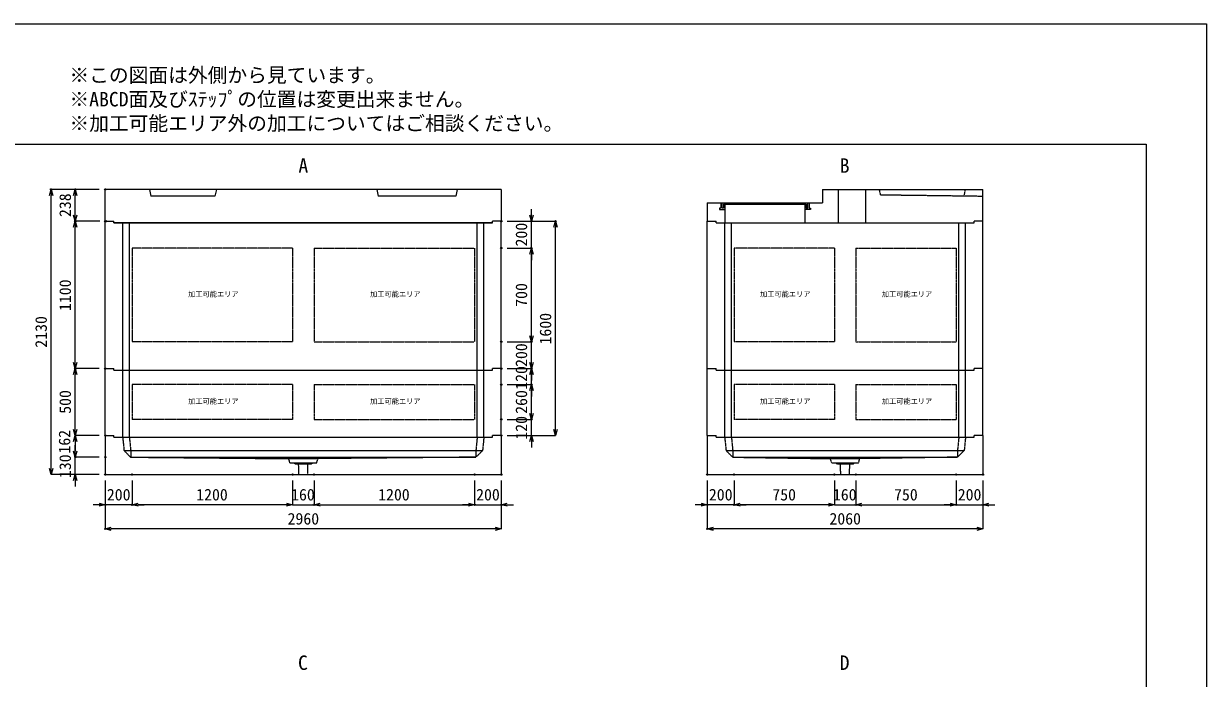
# Model space of a CAD drawing. Units: millimetres, scale not verified. Extents: x -6682 to 6682, y -4725 to 4725.
# Drawn here: x -2158 to 6682, y -164 to 4725 of the extents above; entities that cross this region are included whole.
import ezdxf
from ezdxf.enums import TextEntityAlignment as Align

# ---------------------------------------------------------------- set-up
doc = ezdxf.new("R2010")
doc.units = ezdxf.units.MM
doc.header["$LTSCALE"] = 20
doc.header["$PDMODE"] = 32
doc.header["$PDSIZE"] = 10
doc.linetypes.add('LONG_DASHED1', pattern=[7, 6, -1])
doc.linetypes.add('LONG_DOUBLE_CHAIN', pattern=[21.8, 18, -1, 0.6, -0.6, 0.6, -1])
for name, color, linetype, lineweight in [('0-0_D-TTL', 7, 'Continuous', 9), ('0-1_Defpoints', 7, 'Continuous', 9), ('0-3_D-TTL-TXT', 7, 'Continuous', 9), ('0-4_D-STR-TXT', 7, 'Continuous', 9), ('0-5_D-STR', 7, 'Continuous', 9), ('0-6_D-STR-STR5', 1, 'LONG_DOUBLE_CHAIN', 9), ('0-8_D-STR-STR4', 134, 'LONG_DASHED1', 9), ('0-9_D-STR-DIM', 3, 'Continuous', 9), ('0-A_0', 7, 'Continuous', 9)]:
    doc.layers.add(name, color=color, linetype=linetype, lineweight=lineweight)
doc.styles.add('ＭＳ ゴシック', font='')
doc.styles.get('ＭＳ ゴシック').set_extended_font_data('MS Gothic')

# ---------------------------------------------------------------- blocks, each defined once
blk = doc.blocks.new('A$C4DE05FD1')
at = {"layer": '0-0_D-TTL', "color": 134}
for p, q in [((4000, 76000), (114800, 76000)), ((114800, 76000), (114800, 4000))]:
    blk.add_line(p, q, dxfattribs=at)
at = {"layer": '0-1_Defpoints', "color": 134}
for p, q in [((0, 84000), (118800, 84000)), ((118800, 84000), (118800, 0))]:
    blk.add_line(p, q, dxfattribs=at)
at = {"layer": '0-3_D-TTL-TXT', "style": 'ＭＳ ゴシック'}
for s, p in [('※この図面は外側から見ています。', (43260.9, 79815.7)), ('※ABCD面及びｽﾃｯﾌﾟの位置は変更出来ません。', (43260.9, 78215.7)), ('※加工可能エリア外の加工についてはご相談ください。', (43260.9, 76615.7))]:
    blk.add_text(s, height=962.2, dxfattribs=at).set_placement(p, align=Align.BOTTOM_LEFT)
blk = doc.blocks.new('A$C31CA379A')
at = {"layer": '0-4_D-STR-TXT', "style": 'ＭＳ ゴシック'}
for s, p in [('A', (-325.9, -2190.5)), ('B', (35638.6, -2190.5)), ('C', (-351.4, -35190.5)), ('D', (35638.6, -35190.5))]:
    blk.add_text(s, height=962.2, dxfattribs=at).set_placement(p, align=Align.BOTTOM_LEFT)
blk = doc.blocks.new('A$C015F58B4')
at = {"layer": '0-5_D-STR'}
for p, q in [((29600, 5000), (-29600, 5000)), ((-29600, 240), (-29600, 5000)), ((-23000, 5000), (-22800, 4000)), ((-13200, 4000), (-22800, 4000)), ((-13000, 5000), (-13200, 4000)), ((11000, 5000), (11200, 4000)), ((29600, 5000), (29600, 240)), ((-29600, 240), (-28300, 240)), ((-28300, 0), (-28300, 240)), ((28300, 0), (-28300, 0)), ((29600, 240), (28300, 240)), ((28300, 0), (28300, 240))]:
    blk.add_line(p, q, dxfattribs=at)
blk.add_lwpolyline([(23000, 5000), (22800, 4000), (11200, 4000)], dxfattribs=at)
blk = doc.blocks.new('A$C4EAF5544')
at = {"layer": '0-5_D-STR'}
for p, q in [((-29600, 240), (-28300, 240)), ((-28300, 0), (-28300, 240)), ((-28300, 0), (28300, 0)), ((29600, 240), (28300, 240)), ((28300, 0), (28300, 240)), ((29600, 240), (29600, -5600))]:
    blk.add_line(p, q, dxfattribs=at)
at = {"layer": '0-5_D-STR', "linetype": 'LONG_DASHED1'}
for p, q in [((-27000, 0), (-26800, -2000)), ((27000, 0), (26800, -2000)), ((-26800, -2000), (26800, -2000)), ((-25800, -3000), (25800, -3000)), ((-2000, -3840), (-2200, -3219.5)), ((-2200, -3219.5), (2200, -3219.5)), ((25800, -3000), (2200, -3219.5)), ((26800, -2000), (25800, -3000)), ((-1199.4, -4020), (-1399.4, -3840)), ((1200.6, -4020), (-1199.4, -4020)), ((-653, -5600), (-698.5, -4020)), ((653, -5600), (698.5, -4020)), ((1200.6, -4020), (1400.6, -3840))]:
    blk.add_line(p, q, dxfattribs=at)
at = {"layer": '0-5_D-STR'}
blk.add_lwpolyline([(-29600, 240), (-29600, -5600), (29600, -5600)], dxfattribs=at)
at = {"layer": '0-5_D-STR', "linetype": 'LONG_DASHED1'}
for points in [[(-26000, 0), (-25800, -2000), (-25800, -3000)], [(26000, 0), (25800, -2000), (25800, -3000)], [(-26800, -2000), (-25800, -3000), (-2200, -3219.5)], [(-2000, -3840), (2000, -3840), (2200, -3219.5)]]:
    blk.add_lwpolyline(points, dxfattribs=at)
blk = doc.blocks.new('_Open30')
at = {"layer": '0-A_0'}
blk.add_line((0, 0), (-20, 0), dxfattribs=at)
blk.add_lwpolyline([(-20, 5.359), (0, 0), (-20, -5.359)], dxfattribs=at)
blk = doc.blocks.new('A$C01B324E4')
at = {"layer": '0-5_D-STR'}
for p, q in [((-5000, -3400), (-5000, 20600)), ((-240, 20600), (-5000, 20600)), ((-240, 20600), (-240, 19300)), ((0, 19300), (-240, 19300)), ((0, -19300), (0, 19300)), ((-5000, -3400), (-3000, -3400)), ((-3000, -20600), (-3000, -3400)), ((-240, -20600), (-240, -19300)), ((0, -19300), (-240, -19300)), ((-3000, -20600), (-240, -20600))]:
    blk.add_line(p, q, dxfattribs=at)
at = {"layer": '0-5_D-STR', "linetype": 'LONG_DASHED1'}
for p, q in [((-4200, 5300), (-4000, 20600)), ((-4036, 17800), (-5000, 18000)), ((-4200, 5300), (-5000, 5100)), ((0, 3100), (-5000, 3100)), ((0, -1000), (-5000, -1000)), ((-2800, -6000), (0, -6000)), ((-2800, -18000), (0, -18000))]:
    blk.add_line(p, q, dxfattribs=at)
at = {"layer": '0-8_D-STR-STR4'}
for points in [[(-3000, -5400), (-2200, -5400), (-2200, -5200), (-2000, -5200), (-2000, -6000)], [(-2800, -18000), (-2800, -6000), (-2800, -5800), (-2200, -5800), (-2200, -5600), (-3000, -5600)], [(-2800, -18000), (-2800, -18200), (-2200, -18200), (-2200, -18400), (-3000, -18400)], [(-3000, -18600), (-2200, -18600), (-2200, -18800), (-2000, -18800), (-2000, -18000)]]:
    blk.add_lwpolyline(points, dxfattribs=at)
blk = doc.blocks.new('A$C4B400D59')
at = {"layer": '0-5_D-STR'}
for p, q in [((-20600, 240), (-19300, 240)), ((-19300, 0), (-19300, 240)), ((-19300, 0), (19300, 0)), ((20600, 240), (19300, 240)), ((19300, 0), (19300, 240)), ((20600, 240), (20600, -5600))]:
    blk.add_line(p, q, dxfattribs=at)
at = {"layer": '0-5_D-STR', "linetype": 'LONG_DASHED1'}
for p, q in [((-18000, 0), (-17800, -2000)), ((18000, 0), (17800, -2000)), ((-17800, -2000), (17800, -2000)), ((-16800, -3000), (16800, -3000)), ((-2000, -3840), (-2200, -3219.5)), ((-2200, -3219.5), (2200, -3219.5)), ((16800, -3000), (2200, -3219.5)), ((17800, -2000), (16800, -3000)), ((-1199.4, -4020), (-1399.4, -3840)), ((1200.6, -4020), (-1199.4, -4020)), ((-653, -5600), (-698.5, -4020)), ((653, -5600), (698.5, -4020)), ((1200.6, -4020), (1400.6, -3840))]:
    blk.add_line(p, q, dxfattribs=at)
at = {"layer": '0-5_D-STR'}
blk.add_lwpolyline([(-20600, 240), (-20600, -5600), (20600, -5600)], dxfattribs=at)
at = {"layer": '0-5_D-STR', "linetype": 'LONG_DASHED1'}
for points in [[(-17000, 0), (-16800, -2000), (-16800, -3000)], [(17000, 0), (16800, -2000), (16800, -3000)], [(-17800, -2000), (-16800, -3000), (-2200, -3219.5)], [(-2000, -3840), (2000, -3840), (2200, -3219.5)]]:
    blk.add_lwpolyline(points, dxfattribs=at)
blk = doc.blocks.new('A$C34C307F5')
at = {"layer": '0-5_D-STR'}
for p, q in [((-28300, 0), (-28300, 240)), ((-28300, 0), (28300, 0)), ((28300, 0), (28300, 240)), ((-29600, -9760), (-28300, -9760)), ((-28300, -10000), (-28300, -9760)), ((-28300, -10000), (28300, -10000)), ((29600, -9760), (28300, -9760)), ((28300, -10000), (28300, -9760))]:
    blk.add_line(p, q, dxfattribs=at)
at = {"layer": '0-5_D-STR', "linetype": 'LONG_DASHED1'}
for p, q in [((-27000, -10000), (-27000, 0)), ((-26000, -10000), (-26000, 0)), ((26000, -10000), (26000, 0)), ((27000, -10000), (27000, 0))]:
    blk.add_line(p, q, dxfattribs=at)
at = {"layer": '0-5_D-STR'}
for points in [[(-29600, -9760), (-29600, 240), (-28300, 240)], [(29600, -9760), (29600, 240), (28300, 240)]]:
    blk.add_lwpolyline(points, dxfattribs=at)
at = {"layer": '0-6_D-STR-STR5'}
for p, q in [((-25600, -2160), (-25600, -7360)), ((-1600, -2160), (-25600, -2160)), ((1600, -2160), (25600, -2160)), ((25600, -2160), (25600, -7360))]:
    blk.add_line(p, q, dxfattribs=at)
for points in [[(-1600, -2160), (-1600, -7360), (-25600, -7360)], [(1600, -2160), (1600, -7360), (25600, -7360)]]:
    blk.add_lwpolyline(points, dxfattribs=at)
blk = doc.blocks.new('A$C4EC6365B')
at = {"layer": '0-5_D-STR'}
for p, q in [((-19300, 0), (-19300, 240)), ((-19300, 0), (19300, 0)), ((19300, 0), (19300, 240)), ((-20600, -9760), (-19300, -9760)), ((-19300, -10000), (-19300, -9760)), ((-19300, -10000), (19300, -10000)), ((20600, -9760), (19300, -9760)), ((19300, -10000), (19300, -9760))]:
    blk.add_line(p, q, dxfattribs=at)
at = {"layer": '0-5_D-STR', "linetype": 'LONG_DASHED1'}
for p, q in [((-18000, -10000), (-18000, 0)), ((-17000, -10000), (-17000, 0)), ((17000, -10000), (17000, 0)), ((18000, -10000), (18000, 0))]:
    blk.add_line(p, q, dxfattribs=at)
at = {"layer": '0-5_D-STR'}
for points in [[(-20600, -9760), (-20600, 240), (-19300, 240)], [(20600, -9760), (20600, 240), (19300, 240)]]:
    blk.add_lwpolyline(points, dxfattribs=at)
at = {"layer": '0-6_D-STR-STR5'}
for p, q in [((-16600, -2160), (-16600, -7360)), ((-1600, -2160), (-16600, -2160)), ((-1600, -2160), (-1600, -7360)), ((1600, -2160), (16600, -2160)), ((16600, -2160), (16600, -7360)), ((-1600, -7360), (-16600, -7360))]:
    blk.add_line(p, q, dxfattribs=at)
blk.add_lwpolyline([(1600, -2160), (1600, -7360), (16600, -7360)], dxfattribs=at)
blk = doc.blocks.new('A$C16713948')
at = {"layer": '0-5_D-STR'}
for p, q in [((-28300, 0), (-28300, 240)), ((-28300, 0), (28300, 0)), ((28300, 0), (28300, 240)), ((-29600, -21760), (-28300, -21760)), ((-28300, -22000), (-28300, -21760)), ((-28300, -22000), (28300, -22000)), ((29600, -21760), (28300, -21760)), ((28300, -22000), (28300, -21760))]:
    blk.add_line(p, q, dxfattribs=at)
at = {"layer": '0-5_D-STR', "linetype": 'LONG_DASHED1'}
for p, q in [((-27000, -22000), (-27000, 0)), ((-26000, -22000), (-26000, 0)), ((26000, -22000), (26000, 0)), ((27000, -22000), (27000, 0))]:
    blk.add_line(p, q, dxfattribs=at)
at = {"layer": '0-5_D-STR'}
for points in [[(-29600, -21760), (-29600, 240), (-28300, 240)], [(29600, -21760), (29600, 240), (28300, 240)]]:
    blk.add_lwpolyline(points, dxfattribs=at)
at = {"layer": '0-6_D-STR-STR5'}
for p, q in [((-1600, -3760), (-1600, -17760)), ((1600, -3760), (1600, -17760)), ((-1600, -17760), (-25600, -17760)), ((1600, -17760), (25600, -17760))]:
    blk.add_line(p, q, dxfattribs=at)
for points in [[(-1600, -3760), (-25600, -3760), (-25600, -17760)], [(1600, -3760), (25600, -3760), (25600, -17760)]]:
    blk.add_lwpolyline(points, dxfattribs=at)
blk = doc.blocks.new('A$C2314577B')
at = {"layer": '0-5_D-STR'}
for p, q in [((-19300, 0), (-19300, 240)), ((-19300, 0), (19300, 0)), ((19300, 0), (19300, 240)), ((-20600, -21760), (-19300, -21760)), ((-19300, -22000), (-19300, -21760)), ((-19300, -22000), (19300, -22000)), ((20600, -21760), (19300, -21760)), ((19300, -22000), (19300, -21760))]:
    blk.add_line(p, q, dxfattribs=at)
at = {"layer": '0-5_D-STR', "linetype": 'LONG_DASHED1'}
for p, q in [((-18000, -22000), (-18000, 0)), ((-17000, -22000), (-17000, 0)), ((17000, -22000), (17000, 0)), ((18000, -22000), (18000, 0))]:
    blk.add_line(p, q, dxfattribs=at)
at = {"layer": '0-5_D-STR'}
for points in [[(-20600, -21760), (-20600, 240), (-19300, 240)], [(20600, -21760), (20600, 240), (19300, 240)]]:
    blk.add_lwpolyline(points, dxfattribs=at)
at = {"layer": '0-6_D-STR-STR5'}
for p, q in [((-1600, -3760), (-1600, -17760)), ((1600, -3760), (1600, -17760)), ((-1600, -17760), (-16600, -17760)), ((1600, -17760), (16600, -17760))]:
    blk.add_line(p, q, dxfattribs=at)
for points in [[(-1600, -3760), (-16600, -3760), (-16600, -17760)], [(1600, -3760), (16600, -3760), (16600, -17760)]]:
    blk.add_lwpolyline(points, dxfattribs=at)

msp = doc.modelspace()

# ---------------------------------------------------------------- linework, layer by layer
at = {"layer": '0-1_Defpoints'}
for p in [(-1952.5, 3487.5), (-1772.5, 3487.5), (-1547.5, 3487.5), (-1772.5, 3249.5), (-1547.5, 3249.5), (-1542.5, 3249.5), (1412.5, 3249.5), (1412.5, 3249.5), (1637.5, 3249.5), (1817.5, 3249.5), (1412.5, 3049.5), (1637.5, 3049.5), (1412.5, 2349.5), (1637.5, 2349.5), (-1772.5, 2149.5), (-1547.5, 2149.5), (-1547.5, 2149.5), (1412.5, 2149.5), (1637.5, 2149.5), (1412.5, 2029.5), (1637.5, 2029.5), (1412.5, 1769.5), (1637.5, 1769.5), (-1547.5, 1649.5), (-1547.5, 1649.5), (1412.5, 1649.5), (1412.5, 1649.5), (-1772.5, 1487.5), (-1547.5, 1487.5), (-1547.5, 1357.5), (-1547.5, 1357.5), (-1347.5, 1357.5), (-147.5, 1357.5), (12.5, 1357.5), (1212.5, 1357.5), (1412.5, 1357.5), (1412.5, 1357.5), (2952.5, 1357.5), (3152.5, 1357.5), (3902.5, 1357.5), (4062.5, 1357.5), (4062.5, 1357.5), (4812.5, 1357.5), (5012.5, 1357.5), (-1547.5, 1132.5), (-1347.5, 1132.5), (12.5, 1132.5), (1212.5, 1132.5), (1412.5, 1132.5), (2952.5, 1132.5), (3152.5, 1132.5), (4062.5, 1132.5), (4812.5, 1132.5), (5012.5, 1132.5), (-1547.5, 952.5), (2952.5, 952.5)]:
    msp.add_point(p, dxfattribs=at)
at = {"layer": '0-9_D-STR-DIM'}
for p, q in [((-1592.5, 3487.5), (-1952.5, 3487.5)), ((-1592.5, 3487.5), (-1772.5, 3487.5)), ((-1952.5, 1402.5), (-1952.5, 3442.5)), ((-1772.5, 3294.5), (-1772.5, 3442.5)), ((1637.5, 3294.5), (1637.5, 3339.5)), ((-1587.5, 3249.5), (-1772.5, 3249.5)), ((-1592.5, 3249.5), (-1772.5, 3249.5)), ((-1772.5, 2194.5), (-1772.5, 3204.5)), ((1457.5, 3249.5), (1637.5, 3249.5)), ((1457.5, 3249.5), (1817.5, 3249.5)), ((1637.5, 3049.5), (1637.5, 3249.5)), ((1817.5, 1694.5), (1817.5, 3204.5)), ((1457.5, 3049.5), (1637.5, 3049.5)), ((1457.5, 3049.5), (1637.5, 3049.5)), ((1637.5, 3004.5), (1637.5, 2959.5)), ((1637.5, 2394.5), (1637.5, 3004.5)), ((1637.5, 2394.5), (1637.5, 2439.5)), ((1457.5, 2349.5), (1637.5, 2349.5)), ((1457.5, 2349.5), (1637.5, 2349.5)), ((1637.5, 2149.5), (1637.5, 2349.5)), ((1637.5, 2194.5), (1637.5, 2239.5)), ((-1592.5, 2149.5), (-1772.5, 2149.5)), ((-1592.5, 2149.5), (-1772.5, 2149.5)), ((1457.5, 2149.5), (1637.5, 2149.5)), ((1457.5, 2149.5), (1637.5, 2149.5)), ((1637.5, 2029.5), (1637.5, 2149.5)), ((-1772.5, 1694.5), (-1772.5, 2104.5)), ((1637.5, 2104.5), (1637.5, 2059.5)), ((1457.5, 2029.5), (1637.5, 2029.5)), ((1457.5, 2029.5), (1637.5, 2029.5)), ((1637.5, 1984.5), (1637.5, 1939.5)), ((1637.5, 1814.5), (1637.5, 1984.5)), ((1637.5, 1814.5), (1637.5, 1859.5)), ((1457.5, 1769.5), (1637.5, 1769.5)), ((1457.5, 1769.5), (1637.5, 1769.5)), ((1637.5, 1649.5), (1637.5, 1769.5)), ((-1592.5, 1649.5), (-1772.5, 1649.5)), ((-1592.5, 1649.5), (-1772.5, 1649.5)), ((-1772.5, 1604.5), (-1772.5, 1532.5)), ((1457.5, 1649.5), (1817.5, 1649.5)), ((1457.5, 1649.5), (1637.5, 1649.5)), ((1637.5, 1604.5), (1637.5, 1559.5)), ((-1772.5, 1532.5), (-1772.5, 1577.5)), ((-1592.5, 1487.5), (-1772.5, 1487.5)), ((-1772.5, 1357.5), (-1772.5, 1487.5)), ((-1592.5, 1487.5), (-1772.5, 1487.5)), ((-1592.5, 1357.5), (-1952.5, 1357.5)), ((-1592.5, 1357.5), (-1772.5, 1357.5)), ((-1772.5, 1312.5), (-1772.5, 1267.5)), ((-1547.5, 1312.5), (-1547.5, 952.5)), ((-1547.5, 1312.5), (-1547.5, 1132.5)), ((-1347.5, 1312.5), (-1347.5, 1132.5)), ((-1347.5, 1312.5), (-1347.5, 1132.5)), ((-147.5, 1312.5), (-147.5, 1132.5)), ((-147.5, 1312.5), (-147.5, 1132.5)), ((12.5, 1312.5), (12.5, 1132.5)), ((12.5, 1312.5), (12.5, 1132.5)), ((1212.5, 1312.5), (1212.5, 1132.5)), ((1212.5, 1312.5), (1212.5, 1132.5)), ((1412.5, 1312.5), (1412.5, 952.5)), ((1412.5, 1312.5), (1412.5, 1132.5)), ((2952.5, 1312.5), (2952.5, 952.5)), ((2952.5, 1312.5), (2952.5, 1132.5)), ((3152.5, 1312.5), (3152.5, 1132.5)), ((3152.5, 1312.5), (3152.5, 1132.5)), ((3902.5, 1312.5), (3902.5, 1132.5)), ((3902.5, 1312.5), (3902.5, 1132.5)), ((4062.5, 1312.5), (4062.5, 1132.5)), ((4062.5, 1312.5), (4062.5, 1132.5)), ((4812.5, 1312.5), (4812.5, 1132.5)), ((4812.5, 1312.5), (4812.5, 1132.5)), ((5012.5, 1312.5), (5012.5, 952.5)), ((5012.5, 1312.5), (5012.5, 1132.5)), ((-1592.5, 1132.5), (-1637.5, 1132.5)), ((-1347.5, 1132.5), (-1547.5, 1132.5)), ((-192.5, 1132.5), (-1302.5, 1132.5)), ((-1302.5, 1132.5), (-1257.5, 1132.5)), ((-192.5, 1132.5), (-237.5, 1132.5)), ((-147.5, 1132.5), (12.5, 1132.5)), ((57.5, 1132.5), (102.5, 1132.5)), ((57.5, 1132.5), (1167.5, 1132.5)), ((1167.5, 1132.5), (1122.5, 1132.5)), ((1212.5, 1132.5), (1412.5, 1132.5)), ((1457.5, 1132.5), (1502.5, 1132.5)), ((2907.5, 1132.5), (2862.5, 1132.5)), ((3152.5, 1132.5), (2952.5, 1132.5)), ((3857.5, 1132.5), (3197.5, 1132.5)), ((3197.5, 1132.5), (3242.5, 1132.5)), ((3857.5, 1132.5), (3812.5, 1132.5)), ((3902.5, 1132.5), (4062.5, 1132.5)), ((4107.5, 1132.5), (4152.5, 1132.5)), ((4107.5, 1132.5), (4767.5, 1132.5)), ((4767.5, 1132.5), (4722.5, 1132.5)), ((4812.5, 1132.5), (5012.5, 1132.5)), ((5057.5, 1132.5), (5102.5, 1132.5)), ((1367.5, 952.5), (-1502.5, 952.5)), ((4967.5, 952.5), (2997.5, 952.5))]:
    msp.add_line(p, q, dxfattribs=at)

# ---------------------------------------------------------------- block references
at = {"layer": '0-0_D-TTL', "xscale": 0.1125, "yscale": 0.1125}
msp.add_blockref('A$C4DE05FD1', (-6682.5, -4725), dxfattribs=at)
at = {"layer": '0-4_D-STR-TXT', "xscale": 0.1125, "yscale": 0.1125}
msp.add_blockref('A$C31CA379A', (-67.5, 3825), dxfattribs=at)
at = {"layer": '0-5_D-STR', "xscale": 0.05, "yscale": 0.05}
for name, p in [('A$C015F58B4', (-67.5, 3237.5)), ('A$C16713948', (-67.5, 3237.5)), ('A$C2314577B', (3982.5, 3237.5)), ('A$C34C307F5', (-67.5, 2137.5)), ('A$C4EC6365B', (3982.5, 2137.5)), ('A$C4EAF5544', (-67.5, 1637.5)), ('A$C4B400D59', (3982.5, 1637.5))]:
    msp.add_blockref(name, p, dxfattribs=at)
at = {"layer": '0-5_D-STR', "xscale": 0.05, "yscale": 0.05, "rotation": 270}
msp.add_blockref('A$C01B324E4', (3982.5, 3237.5), dxfattribs=at)
at = {"layer": '0-9_D-STR-DIM', "xscale": 2.25, "yscale": 2.25}
for p, rotation in [((-1952.5, 3487.5), 90), ((-1772.5, 3487.5), 90), ((-1772.5, 3249.5), 270), ((1637.5, 3249.5), 270), ((-1772.5, 3249.5), 90), ((1817.5, 3249.5), 90), ((1637.5, 3049.5), 90), ((1637.5, 3049.5), 90), ((1637.5, 2349.5), 270), ((1637.5, 2349.5), 270), ((-1772.5, 2149.5), 270), ((-1772.5, 2149.5), 90), ((1637.5, 2149.5), 270), ((1637.5, 2149.5), 90), ((1637.5, 2029.5), 90), ((1637.5, 2029.5), 90), ((1637.5, 1769.5), 270), ((1637.5, 1769.5), 270), ((-1772.5, 1649.5), 270), ((1817.5, 1649.5), 270), ((-1772.5, 1649.5), 90), ((1637.5, 1649.5), 90), ((-1772.5, 1487.5), 270), ((-1772.5, 1487.5), 270), ((-1952.5, 1357.5), 270), ((-1772.5, 1357.5), 90), ((-1347.5, 1132.5), 180), ((-1347.5, 1132.5), 180), ((12.5, 1132.5), 180), ((12.5, 1132.5), 180), ((1412.5, 1132.5), 180), ((3152.5, 1132.5), 180), ((3152.5, 1132.5), 180), ((4062.5, 1132.5), 180), ((4062.5, 1132.5), 180), ((5012.5, 1132.5), 180), ((-1547.5, 952.5), 180), ((2952.5, 952.5), 180)]:
    msp.add_blockref('_Open30', p, dxfattribs=dict(at, rotation=rotation))
for p in [(-1547.5, 1132.5), (-147.5, 1132.5), (-147.5, 1132.5), (1212.5, 1132.5), (1212.5, 1132.5), (2952.5, 1132.5), (3902.5, 1132.5), (3902.5, 1132.5), (4812.5, 1132.5), (4812.5, 1132.5), (1412.5, 952.5), (5012.5, 952.5)]:
    msp.add_blockref('_Open30', p, dxfattribs=at)

# ---------------------------------------------------------------- texts
at = {"layer": '0-6_D-STR-STR5', "style": 'ＭＳ ゴシック'}
for p in [(-927.98, 2674.29), (432.02, 2674.29), (3347.02, 2674.31), (4257.02, 2674.31), (-927.98, 1874.29), (432.02, 1874.29), (3347.02, 1874.31), (4257.02, 1874.31)]:
    msp.add_text('加工可能エリア', height=38.42, dxfattribs=at).set_placement(p, align=Align.BOTTOM_LEFT)
at = {"layer": '0-9_D-STR-DIM', "style": 'ＭＳ ゴシック'}
for s, p in [('238', (-1778.35, 3280.98)), ('200', (1631.65, 3061.3)), ('1100', (-1778.35, 2579.08)), ('700', (1631.65, 2610.4)), ('2130', (-1958.35, 2305.05)), ('1600', (1811.65, 2329.08)), ('200', (1631.65, 2161.3)), ('120', (1631.65, 1990.83)), ('500', (-1778.35, 1811.53)), ('260', (1631.65, 1811.3)), ('120', (1631.65, 1618.33)), ('162', (-1783.35, 1514.28)), ('130', (-1778.35, 1331.33))]:
    msp.add_text(s, height=86.66, rotation=90, dxfattribs=at).set_placement(p, align=Align.BOTTOM_LEFT)
for s, p in [('200', (-1535.7, 1138.35)), ('1200', (-867.92, 1138.35)), ('160', (-158.67, 1138.35)), ('1200', (492.08, 1138.35)), ('200', (1224.3, 1138.35)), ('200', (2964.3, 1138.35)), ('750', (3438.4, 1138.35)), ('160', (3891.33, 1138.35)), ('750', (4348.4, 1138.35)), ('200', (4824.3, 1138.35)), ('2960', (-184.95, 958.35)), ('2060', (3865.05, 958.35))]:
    msp.add_text(s, height=86.66, dxfattribs=at).set_placement(p, align=Align.BOTTOM_LEFT)

doc.saveas('drawing.dxf')
